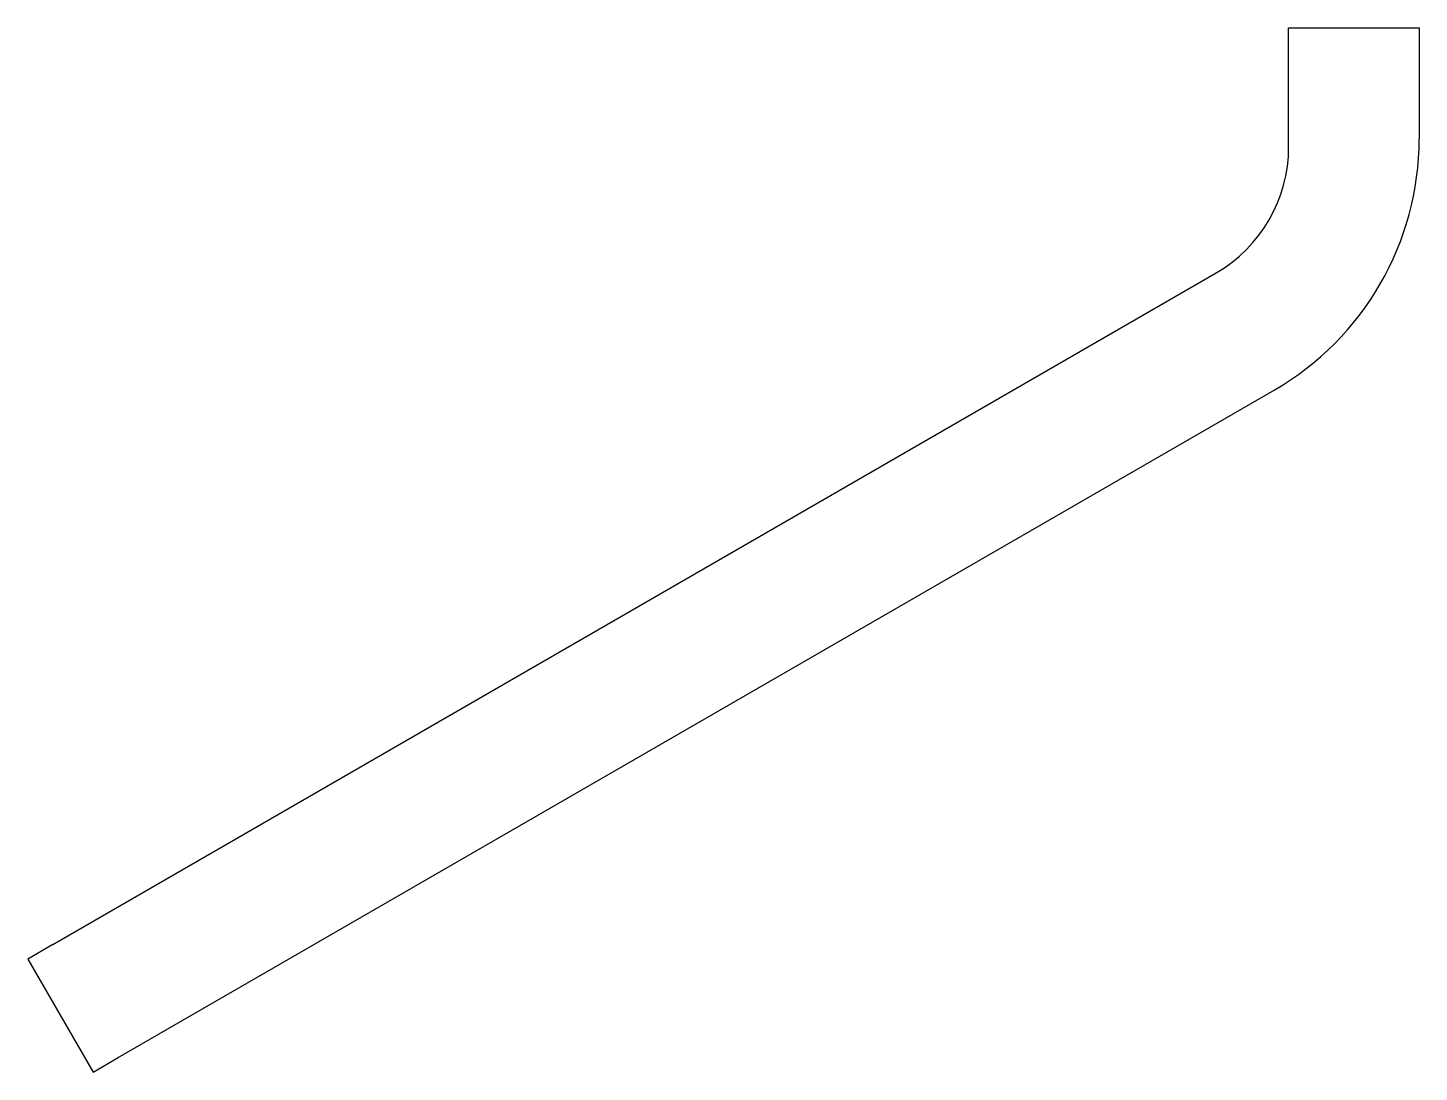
# Model space of a CAD drawing. Extents: x -127.3 to -79.3, y 17.5 to 53.5.
import ezdxf

# ---------------------------------------------------------------- set-up
doc = ezdxf.new("R2010")
doc.units = 0
doc.layers.add('MODELSKETCH_VISIBLE', color=7, linetype='CONTINUOUS')

msp = doc.modelspace()

# ---------------------------------------------------------------- linework, layer by layer
at = {"layer": 'MODELSKETCH_VISIBLE'}
for p, q in [((-83.785, 53.5), (-79.285, 53.5)), ((-83.785, 49.387), (-83.785, 53.5)), ((-79.285, 53.5), (-79.285, 49.675)), ((-126.388, 21.903), (-86.285, 45.057)), ((-124.138, 18.006), (-84.285, 41.015)), ((-126.388, 21.903), (-127.254, 21.403)), ((-127.254, 21.403), (-125.004, 17.506)), ((-125.004, 17.506), (-124.138, 18.006))]:
    msp.add_line(p, q, dxfattribs=at)
for centre, radius in [((-89.285, 49.675), 10), ((-88.785, 49.387), 5)]:
    msp.add_arc(centre, radius, 300, 0, dxfattribs=at)

doc.saveas('drawing.dxf')
